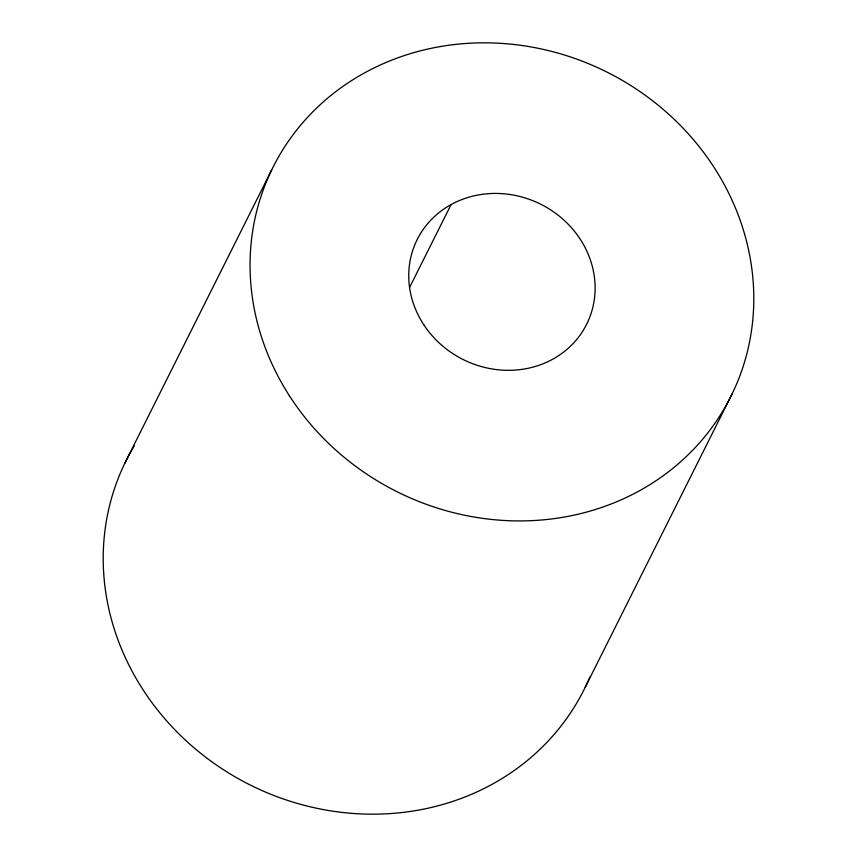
<?xml version="1.0" encoding="UTF-8"?>
<svg xmlns="http://www.w3.org/2000/svg" width="857" height="857" viewBox="0 0 857 857"><rect width="100%" height="100%" fill="white"/><g stroke="black" fill="none" stroke-linecap="round" stroke-linejoin="round"><path stroke-width="1.29" d="M124.897 463.069L271.744 169.804M409.742 287.138L451.103 204.544M585.256 687.196L732.103 393.931M589.809 677.116A256.007 234.593 26.6 0 1 248.637 784.198A256.007 234.593 26.6 0 1 134.26 445.801M289.387 395.73A256.007 234.593 26.6 0 0 725.236 406.968A256.007 234.593 26.6 0 0 491.157 42.914A256.007 234.593 26.6 0 0 289.387 395.73M423.819 324.814A94.72 86.803 26.6 0 0 584.999 327.363A94.72 86.803 26.6 0 0 496.964 193.436A94.72 86.803 26.6 0 0 423.819 324.814"/></g></svg>
